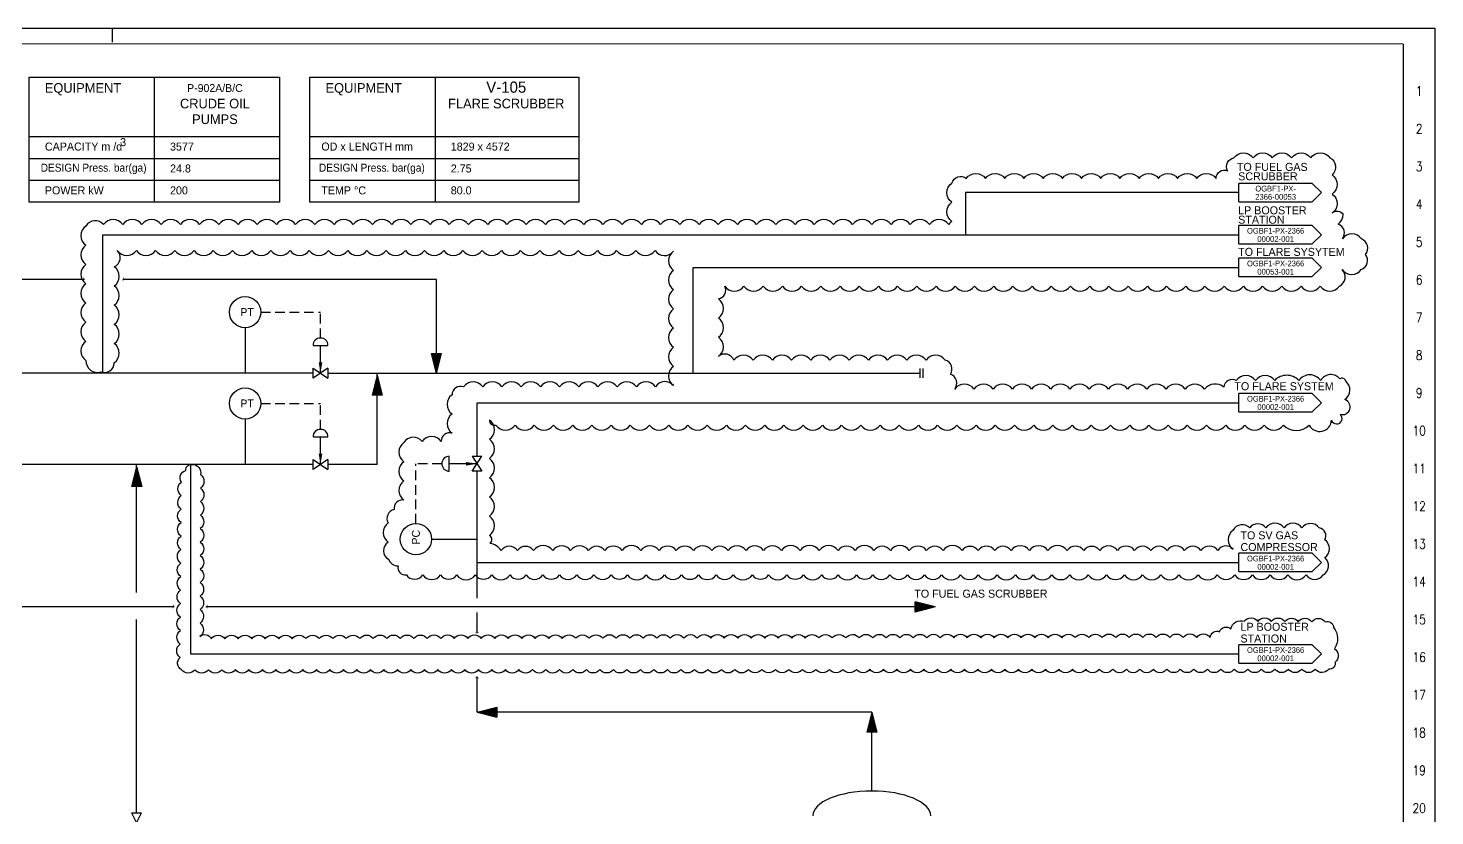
# Model space of a CAD drawing. Extents: x 2850 to 3666, y 110 to 684.
# Drawn here: x 3227 to 3666.4, y 437.7 to 683.7 of the extents above; entities that cross this region are included whole.
import ezdxf
from ezdxf.enums import TextEntityAlignment as Align

# ---------------------------------------------------------------- set-up
doc = ezdxf.new("R2010")
doc.units = 0
doc.header["$LTSCALE"] = 12
doc.header["$MEASUREMENT"] = 0
doc.linetypes.add('HIDDEN', pattern=[0.375, 0.25, -0.125])
for name, color, linetype in [('12', 32, 'Continuous'), ('3', 4, 'Continuous'), ('33', 33, 'Continuous'), ('5', 3, 'Continuous'), ('6', 6, 'Continuous'), ('GENERAL', 7, 'Continuous')]:
    doc.layers.add(name, color=color, linetype=linetype)
doc.styles.add('BALLTXT', font='ROMANS', dxfattribs={"width": 0.8})
doc.styles.add('RESFT', font='romans')
doc.styles.add('SBLD', font='swissb.ttf')
doc.styles.add('SOI', font='soi.shx')
doc.styles.add('Std', font='simplex.shx')

# ---------------------------------------------------------------- blocks, each defined once
blk = doc.blocks.new('EP_A1.FEED')
at = {"color": 4, "linetype": 'Continuous'}
for p, q in [((0, 573.67), (816.31, 573.67)), ((816.31, 573.67), (816.31, 0))]:
    blk.add_line(p, q, dxfattribs=at)
at = {"color": 4, "linetype": 'Continuous', "flags": 128}
blk.add_lwpolyline([(403.24, 569.25), (403.24, 573.67)], dxfattribs=at)
at = {"color": 4, "linetype": 'Continuous', "const_width": 0.393, "flags": 128}
for points in [[(9.82, 568.76), (806.48, 568.76)], [(806.48, 568.76), (806.48, 4.91)]]:
    blk.add_lwpolyline(points, dxfattribs=at)
at = {"color": 32, "style": 'RESFT', "width": 0.833333}
for s, height, p in [('1', 2.95, (811.39, 554.03)), ('2', 2.95, (811.39, 542.24)), ('3', 2.95, (811.39, 530.45)), ('4', 2.95, (811.39, 518.66)), ('5', 2.95, (811.39, 506.88)), ('6', 2.95, (811.39, 495.09)), ('7', 2.95, (811.39, 483.3)), ('8', 2.95, (811.39, 471.51)), ('9', 2.95, (811.39, 459.72)), ('10', 2.947, (811.39, 447.94)), ('11', 2.947, (811.39, 436.15)), ('12', 2.947, (811.39, 424.36)), ('13', 2.947, (811.39, 412.57)), ('14', 2.947, (811.39, 400.79)), ('15', 2.947, (811.39, 389)), ('16', 2.947, (811.39, 377.21)), ('17', 2.947, (811.39, 365.42)), ('18', 2.947, (811.39, 353.63)), ('19', 2.947, (811.39, 341.85)), ('20', 2.947, (811.39, 330.06))]:
    blk.add_text(s, height=height, dxfattribs=at).set_placement(p, align=Align.MIDDLE_CENTER)
at = {"color": 7, "linetype": 'Continuous', "style": 'Std'}
for tag, p, height in [('REFDWG1', (12.03, 48.38), 2.5), ('REFDWG2', (12.03, 41.5), 2.5), ('REVDESC7', (572.01, 44.05), 2.46), ('REVDESC6', (572.01, 39.4), 2.46), ('REFDWG3', (12.03, 34.63), 2.5), ('REVDESC5', (572.01, 34.76), 2.46), ('REVDESC4', (572.1, 30.12), 2.46), ('REFDWG4', (12.03, 27.75), 2.5), ('REVDESC3', (572.01, 25.47), 2.46), ('REFDWG5', (12.03, 20.87), 2.5), ('REVDESC2', (572.01, 20.83), 2.46), ('REVDESC1', (572.01, 16.18), 2.46), ('REFDWG6', (12.03, 14), 2.5), ('REFDWG7', (12.03, 7.12), 2.5)]:
    blk.add_attdef(tag, p, '', height=height, dxfattribs=at)
at = {"color": 7, "linetype": 'Continuous', "style": 'Std', "width": 0.9}
for tag, p in [('REFDWGNUM1', (99.94, 48.38)), ('REFDWGNUM2', (99.94, 41.5)), ('REFDWGNUM3', (99.94, 34.63)), ('REFDWGNUM4', (99.94, 27.75)), ('REFDWGNUM5', (99.94, 20.87)), ('REFDWGNUM6', (99.94, 14)), ('REFDWGNUM7', (99.94, 7.12))]:
    blk.add_attdef(tag, p, '', height=2.5, dxfattribs=at)
at = {"color": 7, "linetype": 'Continuous'}
for tag, height, style, p in [('PROJECT', 5, 'SBLD', (758.43, 44.63)), ('ENG.7', 2.46, 'Std', (687.51, 44.05)), ('ENG.6', 2.46, 'Std', (687.51, 39.4)), ('ENG.5', 2.46, 'Std', (687.51, 34.76)), ('ENG.4', 2.46, 'Std', (687.6, 30.12)), ('ENG.3', 2.46, 'Std', (687.51, 25.47)), ('ENG.2', 2.46, 'Std', (687.51, 20.83)), ('ENG.1', 2.46, 'Std', (687.51, 16.18))]:
    blk.add_attdef(tag, text='', height=height, dxfattribs=dict(at, style=style)).set_placement(p, align=Align.CENTER)
for tag, height, style, p in [('REVNUM7', 2.46, 'Std', (550.45, 45.28)), ('REVBY7', 2.46, 'Std', (655.5, 45.28)), ('REVCHK7', 2.46, 'Std', (666.8, 45.28)), ('REVAPP7', 2.46, 'Std', (677.06, 45.28)), ('REVNUM6', 2.46, 'Std', (550.45, 40.63)), ('REVBY6', 2.46, 'Std', (655.5, 40.63)), ('REVCHK6', 2.46, 'Std', (666.8, 40.63)), ('REVAPP6', 2.46, 'Std', (677.06, 40.63)), ('REVNUM5', 2.46, 'Std', (550.45, 35.99)), ('REVBY5', 2.46, 'Std', (655.5, 35.99)), ('REVCHK5', 2.46, 'Std', (666.8, 35.99)), ('REVAPP5', 2.46, 'Std', (677.06, 35.99)), ('TITLE1', 3, 'RESFT', (749.13, 37.43)), ('REVNUM4', 2.46, 'Std', (550.54, 31.34)), ('REVBY4', 2.46, 'Std', (655.59, 31.34)), ('REVCHK4', 2.46, 'Std', (666.88, 31.34)), ('REVAPP4', 2.46, 'Std', (677.15, 31.34)), ('TITLE2', 3, 'RESFT', (749.55, 32.28)), ('REVNUM3', 2.46, 'Std', (550.45, 26.7)), ('REVBY3', 2.46, 'Std', (655.5, 26.7)), ('REVCHK3', 2.46, 'Std', (666.8, 26.7)), ('REVAPP3', 2.46, 'Std', (677.06, 26.7)), ('TITLE3', 3, 'RESFT', (749.55, 27.08)), ('REVNUM2', 2.46, 'Std', (550.45, 22.05)), ('REVBY2', 2.46, 'Std', (655.5, 22.05)), ('REVCHK2', 2.46, 'Std', (666.8, 22.05)), ('REVAPP2', 2.46, 'Std', (677.06, 22.05)), ('TITLE4', 3, 'RESFT', (749.61, 21.85)), ('REVNUM1', 2.46, 'Std', (550.45, 17.41)), ('REVBY1', 2.46, 'Std', (655.5, 17.41)), ('REVCHK1', 2.46, 'Std', (666.8, 17.41)), ('REVAPP1', 2.46, 'Std', (677.06, 17.41)), ('TITLE5', 3, 'RESFT', (749.55, 16.69))]:
    blk.add_attdef(tag, text='', height=height, dxfattribs=dict(at, style=style)).set_placement(p, align=Align.MIDDLE)
at = {"color": 7, "linetype": 'Continuous', "style": 'Std'}
for tag, width, p, p2 in [('REVDATE7', 0.729628, (556.59, 44.05), (569.73, 44.05)), ('REVDATE6', 0.734397, (556.59, 39.4), (569.73, 39.4)), ('REVDATE5', 0.729628, (556.59, 34.76), (569.73, 34.76)), ('REVDATE4', 0.72492, (556.68, 30.12), (569.82, 30.12)), ('REVDATE3', 0.729628, (556.59, 25.47), (569.73, 25.47)), ('REVDATE2', 0.729628, (556.59, 20.83), (569.73, 20.83)), ('REVDATE1', 0.774915, (556.59, 16.18), (569.73, 16.18))]:
    blk.add_attdef(tag, text='', height=2.46, dxfattribs=dict(at, width=width)).set_placement(p, p2, align=Align.FIT)
at = {"color": 7, "linetype": 'Continuous', "style": 'BALLTXT', "width": 0.9}
blk.add_attdef('EPDWGNO', text='', height=3.5, dxfattribs=at).set_placement((741.82, 6.43), align=Align.CENTER)
at = {"color": 7, "linetype": 'Continuous', "style": 'SOI'}
blk.add_attdef('REV', text='', height=3.5, dxfattribs=at).set_placement((800.25, 7.53), align=Align.MIDDLE_CENTER)
blk = doc.blocks.new('MAJARROW')
at = {"layer": '3'}
for p, q in [((0, 0), (0.25, 0.064)), ((0, 0), (0.25, -0.064)), ((0.041, 0), (0.24, 0.051)), ((0.041, 0), (0.24, -0.051)), ((0.082, 0), (0.23, 0.038)), ((0.082, 0), (0.23, -0.038)), ((0.123, 0), (0.22, 0.025)), ((0.123, 0), (0.22, -0.025)), ((0.164, 0), (0.21, 0.012)), ((0.21, 0.012), (0.21, -0.012)), ((0.22, 0.025), (0.22, -0.025)), ((0.23, 0.038), (0.23, -0.038)), ((0.24, 0.051), (0.24, -0.051)), ((0.25, 0.064), (0.25, -0.064)), ((0.164, 0), (0.21, -0.012))]:
    blk.add_line(p, q, dxfattribs=at)
blk = doc.blocks.new('MF081')
at = {"layer": '3'}
for p, q in [((0, 0.0625), (0, -0.0625)), ((0, 0.0625), (0.25, -0.0625)), ((0.25, 0.0625), (0, -0.0625)), ((0.25, 0.0625), (0.25, -0.0625))]:
    blk.add_line(p, q, dxfattribs=at)
blk = doc.blocks.new('FLOW_SHT_CONT2')
at = {"layer": '3'}
for p, q in [((0, 4), (-4, 0)), ((-4, 0), (0, -4)), ((32, 4), (0, 4)), ((32, 4), (32, -4)), ((0, -4), (32, -4))]:
    blk.add_line(p, q, dxfattribs=at)
at = {"layer": 'GENERAL', "color": 32, "style": 'SOI'}
for tag, p in [('DRAWINGNO', (16, 2)), ('DRAWINGNO2', (16, -2))]:
    blk.add_attdef(tag, text='', height=2.5, dxfattribs=at).set_placement(p, align=Align.MIDDLE_CENTER)

msp = doc.modelspace()

# ---------------------------------------------------------------- linework, layer by layer
at = {"color": 1, "linetype": 'Continuous'}
for p, q in [((3266.36, 668.42), (3266.36, 629.33)), ((3266.36, 668.42), (3266.36, 629.33)), ((3354.05, 668.42), (3354.05, 629.33)), ((3354.05, 668.42), (3354.05, 629.33)), ((3227.27, 649.85), (3305.45, 649.85)), ((3314.96, 649.85), (3398.93, 649.85)), ((3227.27, 643.01), (3305.45, 643.01)), ((3314.96, 643.01), (3398.93, 643.01)), ((3227.27, 636.17), (3305.45, 636.17)), ((3314.96, 636.17), (3398.93, 636.17))]:
    msp.add_line(p, q, dxfattribs=at)
at = {"color": 2, "linetype": 'HIDDEN'}
for p, q in [((3299.63, 595), (3318.28, 595)), ((3318.28, 586.92), (3318.28, 595)), ((3299.63, 566.47), (3318.28, 566.47)), ((3318.28, 558.38), (3318.28, 566.47)), ((3348.08, 528.99), (3348.08, 547.65)), ((3356.17, 547.65), (3348.08, 547.65))]:
    msp.add_line(p, q, dxfattribs=at)
at = {"layer": '3'}
for p, q in [((3434.71, 575.91), (3434.71, 608.97)), ((3434.71, 608.97), (3605.19, 608.97)), ((3244.58, 605.24), (2976.47, 605.24)), ((3354.5, 605.24), (3256.56, 605.24)), ((3354.5, 575.91), (3354.5, 605.24)), ((3294.73, 590.11), (3294.73, 575.91)), ((3315.95, 584.59), (3320.61, 584.59)), ((3318.28, 575.91), (3318.28, 584.59)), ((3315.95, 575.91), (3002.11, 575.91)), ((3315.95, 574.36), (3315.95, 577.46)), ((3315.95, 577.46), (3320.61, 574.36)), ((3320.61, 577.46), (3315.95, 574.36)), ((3320.61, 577.46), (3320.61, 574.36)), ((3320.61, 575.91), (3505.49, 575.91)), ((3336, 547.38), (3336, 575.91)), ((3505.49, 577.38), (3505.49, 574.45)), ((3506.47, 577.38), (3506.47, 574.45)), ((3367.17, 549.98), (3367.17, 566.72)), ((3294.73, 561.58), (3294.73, 547.38)), ((3315.95, 556.05), (3320.61, 556.05)), ((3318.28, 547.38), (3318.28, 556.05)), ((3358.5, 545.32), (3358.5, 549.98)), ((3365.62, 549.98), (3368.72, 549.98)), ((3365.62, 545.32), (3368.72, 549.98)), ((3365.62, 549.98), (3368.72, 545.32)), ((3315.95, 547.38), (3027.85, 547.38)), ((3260.84, 507.41), (3260.84, 547.38)), ((3315.95, 545.83), (3315.95, 548.93)), ((3315.95, 548.93), (3320.61, 545.83)), ((3320.61, 548.93), (3315.95, 545.83)), ((3320.61, 548.93), (3320.61, 545.83)), ((3336, 547.38), (3320.61, 547.38)), ((3367.17, 547.65), (3358.5, 547.65)), ((3368.72, 545.32), (3365.62, 545.32)), ((3367.17, 505.65), (3367.17, 545.32)), ((3352.97, 524.09), (3367.17, 524.09)), ((3272.54, 502.93), (3101.22, 502.93)), ((3510.27, 502.93), (3282.44, 502.93)), ((3367.17, 494.72), (3367.17, 501.21)), ((3260.84, 438.6), (3260.84, 499.05)), ((3367.17, 470.06), (3367.17, 481.24)), ((3490.48, 470.06), (3367.17, 470.06)), ((3490.48, 445.43), (3490.48, 470.06))]:
    msp.add_line(p, q, dxfattribs=at)
for points in [[(3515.48, 623.31, -0.520567), (3515.48, 629.31, -0.520567), (3515.48, 635.31, -0.520567), (3520.01, 636.78, -0.520567), (3526.01, 636.78, -0.520567), (3532.01, 636.78, -0.520567), (3538.01, 636.78, -0.520567), (3544.01, 636.78, -0.520567), (3550.01, 636.78, -0.520567), (3556.01, 636.78, -0.520567), (3562.01, 636.78, -0.520567), (3568.01, 636.78, -0.520567), (3574.01, 636.78, -0.520567), (3580.01, 636.78, -0.520567), (3586.01, 636.78, -0.520567), (3592.01, 636.78, -0.520567), (3598.01, 636.78, -0.520567), (3601.62, 639.17, -0.520567), (3603.6, 643.19, -0.520567), (3609.6, 643.19, -0.520567), (3615.6, 643.19, -0.520567), (3621.6, 643.19, -0.520567), (3627.6, 643.19, -0.520567), (3633.6, 643.19, -0.520567), (3634.28, 637.87, -0.520567), (3634.28, 631.87, -0.520567), (3634.28, 625.87, -0.520567), (3637.69, 625.51, -0.520567)], [(3371.23, 522.74, 0.520567), (3371.08, 525.29, 0.520567), (3371.08, 531.29, 0.520567), (3371.08, 537.29, 0.520567), (3371.08, 543.29, 0.520567), (3371.08, 549.29, 0.520567), (3371.08, 555.29, 0.520567), (3371.08, 561.29, 0.520567), (3373.05, 559.73, 0.520567), (3379.05, 559.73, 0.520567), (3385.05, 559.73, 0.520567), (3391.05, 559.73, 0.520567), (3397.05, 559.73, 0.520567), (3403.05, 559.73, 0.520567), (3409.05, 559.73, 0.520567), (3415.05, 559.73, 0.520567), (3421.05, 559.73, 0.520567), (3427.05, 559.73, 0.520567), (3433.05, 559.73, 0.520567), (3439.05, 559.73, 0.520567), (3445.05, 559.73, 0.520567), (3451.05, 559.73, 0.520567), (3457.05, 559.73, 0.520567), (3463.05, 559.73, 0.520567), (3469.05, 559.73, 0.520567), (3475.05, 559.73, 0.520567), (3481.05, 559.73, 0.520567), (3487.05, 559.73, 0.520567), (3493.05, 559.73, 0.520567), (3499.05, 559.73, 0.520567), (3505.05, 559.73, 0.520567), (3511.05, 559.73, 0.520567), (3517.05, 559.73, 0.520567), (3523.05, 559.73, 0.520567), (3529.05, 559.73, 0.520567), (3535.05, 559.73, 0.520567), (3541.05, 559.73, 0.520567), (3547.05, 559.73, 0.520567), (3553.05, 559.73, 0.520567), (3559.05, 559.73, 0.520567), (3565.05, 559.73, 0.520567), (3571.05, 559.73, 0.520567), (3577.05, 559.73, 0.520567), (3583.05, 559.73, 0.520567), (3589.05, 559.73, 0.520567), (3595.05, 559.73, 0.520567), (3601.05, 559.73, 0.520567), (3607.05, 559.73, 0.520567), (3613.05, 559.73, 0.520567), (3619.05, 559.73, 0.410824), (3627.1, 559.73, 0.760158), (3634.1, 561.26, 1.338684), (3636.79, 563.07, 0.979708), (3638.26, 567.72, 0.487548), (3638.56, 573.48, 0.466717), (3636.72, 574.21, 0.514242), (3630.7, 573.66, 0.511382), (3623.87, 573.66, 0.430263), (3616.35, 573.66, 0.520567), (3610.35, 573.66, 0.520567), (3604.35, 573.66, 0.520567), (3600.43, 571.57), (3600.43, 571.57, 0.41424), (3594.39, 570.97, 0.520567), (3588.39, 570.97, 0.520567), (3582.39, 570.97, 0.520567), (3576.39, 570.97, 0.520567), (3570.39, 570.97, 0.520567), (3564.39, 570.97, 0.520567), (3558.39, 570.97, 0.520567), (3552.39, 570.97, 0.520567), (3546.39, 570.97, 0.520567), (3540.39, 570.97, 0.520567), (3534.39, 570.97, 0.520567), (3528.39, 570.97, 0.520567), (3522.39, 570.97, 0.520567), (3516.39, 570.97, 0.520567), (3515.02, 575.6, 0.520567), (3513.42, 580, 0.520567), (3507.42, 580, 0.520567), (3501.42, 580, 0.520567), (3495.42, 580, 0.520567), (3489.42, 580, 0.520567), (3483.42, 580, 0.520567), (3477.42, 580, 0.520567), (3471.42, 580, 0.520567), (3465.42, 580, 0.520567), (3459.42, 580, 0.520567), (3453.42, 580, 0.520567), (3447.42, 580, 0.520567), (3442.57, 581.15, 0.520567), (3442.57, 587.15, 0.520567), (3442.57, 593.15, 0.520567), (3442.57, 599.15, 0.520567), (3444.56, 603.15, 0.520567), (3450.56, 603.15, 0.520567), (3456.56, 603.15, 0.520567), (3462.56, 603.15, 0.520567), (3468.56, 603.15, 0.520567), (3474.56, 603.15, 0.520567), (3480.56, 603.15, 0.520567), (3486.56, 603.15, 0.520567), (3492.56, 603.15, 0.520567), (3498.56, 603.15, 0.520567), (3504.56, 603.15, 0.520567), (3510.56, 603.15, 0.520567), (3516.56, 603.15, 0.520567), (3522.56, 603.15, 0.520567), (3528.56, 603.15, 0.520567), (3534.56, 603.15, 0.520567), (3540.56, 603.15, 0.520567), (3546.56, 603.15, 0.520567), (3552.56, 603.15, 0.520567), (3558.56, 603.15, 0.520567), (3564.56, 603.15, 0.520567), (3570.56, 603.15, 0.520567), (3576.56, 603.15, 0.520567), (3582.56, 603.15, 0.520567), (3588.56, 603.15, 0.520567), (3594.56, 603.15, 0.520567), (3600.56, 603.15, 0.520567), (3606.56, 603.15, 0.520567), (3612.56, 603.15, 0.520567), (3618.56, 603.15, 0.520567), (3624.56, 603.15, 0.520567), (3630.56, 603.15, 0.520567), (3636.56, 603.15, 0.520567), (3637.38, 608.34, 0.520567), (3643.38, 608.34, 0.520567), (3644.67, 613.05, 0.520567), (3643.47, 617.85, 0.520567), (3637.47, 617.85, 0.520567), (3636.13, 622.51, 0.244698), (3637.69, 625.51, 0.244698)], [(3515.48, 623.31, 0.092647), (3514.51, 622.37, 0.520567), (3508.51, 622.37, 0.520567), (3502.51, 622.37, 0.520567), (3496.51, 622.37, 0.520567), (3490.51, 622.37, 0.520567), (3484.51, 622.37, 0.520567), (3478.51, 622.37, 0.520567), (3472.51, 622.37, 0.520567), (3466.51, 622.37, 0.520567), (3460.51, 622.37, 0.520567), (3454.51, 622.37, 0.520567), (3448.51, 622.37, 0.520567), (3442.51, 622.37, 0.520567), (3436.51, 622.37, 0.520567), (3430.51, 622.37, 0.520567), (3424.51, 622.37, 0.520567), (3418.51, 622.37, 0.520567), (3412.51, 622.37, 0.520567), (3406.51, 622.37, 0.520567), (3400.51, 622.37, 0.520567), (3394.51, 622.37, 0.520567), (3388.51, 622.37, 0.520567), (3382.51, 622.37, 0.520567), (3376.51, 622.37, 0.520567), (3370.51, 622.37, 0.520567), (3364.51, 622.37, 0.520567), (3358.51, 622.37, 0.520567), (3352.51, 622.37, 0.520567), (3346.51, 622.37, 0.520567), (3340.51, 622.37, 0.520567), (3334.51, 622.37, 0.520567), (3328.51, 622.37, 0.520567), (3322.51, 622.37, 0.520567), (3316.51, 622.37, 0.520567), (3310.51, 622.37, 0.520567), (3304.51, 622.37, 0.520567), (3298.51, 622.37, 0.520567), (3292.51, 622.37, 0.520567), (3286.51, 622.37, 0.520567), (3280.51, 622.37, 0.520567), (3274.51, 622.37, 0.520567), (3268.51, 622.37, 0.520567), (3262.51, 622.37, 0.520567), (3256.51, 622.37, 0.520567), (3250.51, 622.37, 0.520567), (3245.01, 621.88, 0.520567), (3245.01, 615.88, 0.520567), (3245.01, 609.88, 0.520567), (3245.01, 603.88, 0.520567), (3245.01, 597.88, 0.520567), (3245.01, 591.88, 0.520567), (3245.01, 585.88, 0.520567), (3245.01, 579.88, 0.520567), (3249.67, 576.35, 0.520567), (3253.87, 579.18, 0.520567), (3253.87, 585.18, 0.520567), (3253.87, 591.18, 0.520567), (3253.87, 597.18, 0.520567), (3253.87, 603.18, 0.520567), (3253.87, 609.18, 0.520567), (3254.78, 614.27, 0.520567), (3260.78, 614.27, 0.520567), (3266.78, 614.27, 0.520567), (3272.78, 614.27, 0.520567), (3278.78, 614.27, 0.520567), (3284.78, 614.27, 0.520567), (3290.78, 614.27, 0.520567), (3296.78, 614.27, 0.520567), (3302.78, 614.27, 0.520567), (3308.78, 614.27, 0.520567), (3314.78, 614.27, 0.520567), (3320.78, 614.27, 0.520567), (3326.78, 614.27, 0.520567), (3332.78, 614.27, 0.520567), (3338.78, 614.27, 0.520567), (3344.78, 614.27, 0.520567), (3350.78, 614.27, 0.520567), (3356.78, 614.27, 0.520567), (3362.78, 614.27, 0.520567), (3368.78, 614.27, 0.520567), (3374.78, 614.27, 0.520567), (3380.78, 614.27, 0.520567), (3386.78, 614.27, 0.520567), (3392.78, 614.27, 0.520567), (3398.78, 614.27, 0.520567), (3404.78, 614.27, 0.520567), (3410.78, 614.27, 0.520567), (3416.78, 614.27, 0.520567), (3422.78, 614.27, 0.520567), (3428.54, 614.04, 0.520567), (3428.54, 608.04, 0.520567), (3428.54, 602.04, 0.520567), (3428.54, 596.04, 0.520567), (3428.54, 590.04, 0.520567), (3428.54, 584.04, 0.520567), (3428.54, 578.04, 0.520567), (3428.54, 572.04, 0.520567), (3422.95, 571.63, 0.520567), (3416.95, 571.63, 0.520567), (3410.95, 571.63, 0.520567), (3404.95, 571.63, 0.520567), (3398.95, 571.63, 0.520567), (3392.95, 571.63, 0.520567), (3386.95, 571.63, 0.520567), (3380.95, 571.63, 0.520567), (3374.95, 571.63, 0.520567), (3368.95, 571.63, 0.520567), (3362.95, 571.63, 0.520567), (3359.37, 569.21, 0.520567), (3359.37, 563.21, 0.520567), (3359.37, 557.21, 0.520567), (3355.99, 554.59, 0.520567), (3349.99, 554.59, 0.520567), (3344.3, 554.29, 0.520567), (3344.3, 548.29, 0.520567), (3344.3, 542.29, 0.520567), (3344.3, 536.29, 0.520567), (3341.27, 533.31, 0.520567), (3339.42, 529.16, 0.520567), (3339.42, 523.16, 0.57361), (3339.58, 517.79, 0.336212), (3342.52, 515.75)]]:
    msp.add_lwpolyline(points, format="xyb", dxfattribs=at)
for centre in [(3294.73, 595), (3294.73, 566.47), (3348.08, 524.09)]:
    msp.add_circle(centre, 4.9, dxfattribs=at)
for centre, start, end in [((3318.28, 584.59), 0, 180), ((3318.28, 556.05), 0, 180), ((3358.5, 547.65), 90, 270)]:
    msp.add_arc(centre, 2.33, start, end, dxfattribs=at)
for points in [[(3318.85, 579.35), (3317.71, 579.35), (3318.28, 575.91)], [(3318.85, 550.81), (3317.71, 550.81), (3318.28, 547.38)], [(3363.73, 548.22), (3363.73, 547.07), (3367.17, 547.65)]]:
    msp.add_solid(points, dxfattribs=at)
at = {"layer": '33', "color": 4}
for p, q in [((3605.19, 632.35), (3519.76, 632.35)), ((3519.76, 632.35), (3519.76, 619.18)), ((3250.32, 575.91), (3250.32, 619.18)), ((3250.32, 619.18), (3605.19, 619.18)), ((3367.17, 566.72), (3605.21, 566.72)), ((3277.72, 547.38), (3277.72, 488.24)), ((3367.17, 516.81), (3605.21, 516.81)), ((3277.72, 488.24), (3605.21, 488.24))]:
    msp.add_line(p, q, dxfattribs=at)
for points in [[(3278.16, 547.43, -0.520567), (3280.78, 544.25, -0.520567), (3280.77, 540.03, -0.520567), (3280.76, 535.82, -0.520567), (3280.75, 531.6, -0.520567), (3280.73, 527.39, -0.520567), (3280.72, 523.17, -0.520567), (3280.71, 518.95, -0.520567), (3280.7, 514.74, -0.520567), (3280.68, 510.52, -0.520567), (3280.67, 506.3, -0.520567), (3280.66, 502.09, -0.520567), (3280.65, 497.87, -0.520567), (3280.63, 493.65, -0.520567), (3284.17, 492.98, -0.520567), (3288.39, 492.98, -0.520567), (3292.6, 492.99, -0.520567), (3296.82, 492.99, -0.520567), (3301.04, 493, -0.520567), (3305.25, 493.01, -0.520567), (3309.47, 493.01, -0.520567), (3313.69, 493.02, -0.520567), (3317.9, 493.02, -0.520567), (3322.12, 493.03, -0.520567), (3326.34, 493.03, -0.520567), (3330.55, 493.04, -0.520567), (3334.77, 493.04, -0.520567), (3338.98, 493.05, -0.520567), (3343.2, 493.06, -0.520567), (3347.42, 493.06, -0.520567), (3351.63, 493.07, -0.520567), (3355.85, 493.07, -0.520567), (3360.07, 493.08, -0.520567), (3364.28, 493.08, -0.520567), (3368.5, 493.09, -0.520567), (3372.72, 493.1, -0.520567), (3376.93, 493.1, -0.520567), (3381.15, 493.11, -0.520567), (3385.37, 493.11, -0.520567), (3389.58, 493.12, -0.520567), (3393.8, 493.12, -0.520567), (3398.02, 493.13, -0.520567), (3402.23, 493.13, -0.520567), (3406.45, 493.14, -0.520567), (3410.67, 493.15, -0.520567), (3414.88, 493.15, -0.520567), (3419.1, 493.16, -0.520567), (3423.32, 493.16, -0.520567), (3427.53, 493.17, -0.520567), (3431.75, 493.17, -0.520567), (3435.97, 493.18, -0.520567), (3440.18, 493.19, -0.520567), (3444.4, 493.19, -0.520567), (3448.62, 493.2, -0.520567), (3452.83, 493.2, -0.520567), (3457.05, 493.21, -0.520567), (3461.27, 493.21, -0.520567), (3465.48, 493.22, -0.520567), (3469.7, 493.22, -0.520567), (3473.92, 493.23, -0.520567), (3478.13, 493.24, -0.520567), (3482.35, 493.24, -0.520567), (3486.57, 493.25, -0.520567), (3490.78, 493.25, -0.520567), (3495, 493.26, -0.520567), (3499.22, 493.26, -0.520567), (3503.43, 493.27, -0.520567), (3507.65, 493.27, -0.520567), (3511.87, 493.28, -0.520567), (3516.08, 493.29, -0.520567), (3520.3, 493.29, -0.520567), (3524.52, 493.3, -0.520567), (3528.73, 493.3, -0.520567), (3532.95, 493.31, -0.520567), (3537.17, 493.31, -0.520567), (3541.38, 493.32, -0.520567), (3545.6, 493.33, -0.520567), (3549.82, 493.33, -0.520567), (3554.03, 493.34, -0.520567), (3558.25, 493.34, -0.520567), (3562.46, 493.35, -0.520567), (3566.68, 493.35, -0.520567), (3570.9, 493.36, -0.520567), (3575.11, 493.36, -0.520567), (3579.33, 493.37, -0.520567), (3583.55, 493.38, -0.520567), (3587.76, 493.38, -0.520567), (3591.98, 493.39, -0.520567), (3596.2, 493.39, -0.520567), (3599.1, 495.19, -0.520567), (3602.63, 496.09, -0.453608), (3606.85, 498.46, -0.520567), (3611.07, 498.42, -0.520567), (3615.28, 498.39, -0.520567), (3619.5, 498.35, -0.520567), (3623.71, 498.31, -0.520567), (3627.93, 498.27, -0.520567), (3632.15, 498.23, -0.520567), (3634.74, 496.49, -0.331245), (3634.97, 489.87, -0.520567), (3635.21, 485.66, -0.520567), (3633.24, 483.53, -0.520567), (3629.03, 483.52, -0.520567), (3624.81, 483.52, -0.520567), (3620.6, 483.52, -0.520567), (3616.38, 483.52, -0.520567), (3612.16, 483.51, -0.520567), (3607.95, 483.51, -0.520567), (3603.73, 483.51, -0.520567), (3599.51, 483.51, -0.520567), (3595.3, 483.5, -0.520567), (3591.08, 483.5, -0.520567), (3586.86, 483.5, -0.520567), (3582.65, 483.5, -0.520567), (3578.43, 483.49, -0.520567), (3574.21, 483.49, -0.520567), (3570, 483.49, -0.520567), (3565.78, 483.49, -0.520567), (3561.56, 483.49, -0.520567), (3557.35, 483.48, -0.520567), (3553.13, 483.48, -0.520567), (3548.91, 483.48, -0.520567), (3544.7, 483.48, -0.520567), (3540.48, 483.47, -0.520567), (3536.26, 483.47, -0.520567), (3532.05, 483.47, -0.520567), (3527.83, 483.47, -0.520567), (3523.61, 483.46, -0.520567), (3519.4, 483.46, -0.520567), (3515.18, 483.46, -0.520567), (3510.96, 483.46, -0.520567), (3506.75, 483.46, -0.520567), (3502.53, 483.45, -0.520567), (3498.31, 483.45, -0.520567), (3494.1, 483.45, -0.520567), (3489.88, 483.45, -0.520567), (3485.66, 483.44, -0.520567), (3481.45, 483.44, -0.520567), (3477.23, 483.44, -0.520567), (3473.01, 483.44, -0.520567), (3468.8, 483.43, -0.520567), (3464.58, 483.43, -0.520567), (3460.36, 483.43, -0.520567), (3456.15, 483.43, -0.520567), (3451.93, 483.42, -0.520567), (3447.71, 483.42, -0.520567), (3443.5, 483.42, -0.520567), (3439.28, 483.42, -0.520567), (3435.06, 483.42, -0.520567), (3430.85, 483.41, -0.520567), (3426.63, 483.41, -0.520567), (3422.41, 483.41, -0.520567), (3418.2, 483.41, -0.520567), (3413.98, 483.4, -0.520567), (3409.76, 483.4, -0.520567), (3405.55, 483.4, -0.520567), (3401.33, 483.4, -0.520567), (3397.12, 483.39, -0.520567), (3392.9, 483.39, -0.520567), (3388.68, 483.39, -0.520567), (3384.47, 483.39, -0.520567), (3380.25, 483.38, -0.520567), (3376.03, 483.38, -0.520567), (3371.82, 483.38, -0.520567), (3367.6, 483.38, -0.520567), (3363.38, 483.38, -0.520567), (3359.17, 483.37, -0.520567), (3354.95, 483.37, -0.520567), (3350.73, 483.37, -0.520567), (3346.52, 483.37, -0.520567), (3342.3, 483.36, -0.520567), (3338.08, 483.36, -0.520567), (3333.87, 483.36, -0.520567), (3329.65, 483.36, -0.520567), (3325.43, 483.35, -0.520567), (3321.22, 483.35, -0.520567), (3317, 483.35, -0.520567), (3312.78, 483.35, -0.520567), (3308.57, 483.35, -0.520567), (3304.35, 483.34, -0.520567), (3300.13, 483.34, -0.520567), (3295.92, 483.34, -0.520567), (3291.7, 483.34, -0.520567), (3287.48, 483.33, -0.520567), (3283.27, 483.33, -0.520567), (3279.05, 483.33, -0.520567), (3274.83, 483.33, -0.520567), (3274.44, 487.12, -0.520567), (3274.47, 491.34, -0.520567), (3274.5, 495.56, -0.520567), (3274.53, 499.77, -0.520567), (3274.56, 503.99, -0.520567), (3274.59, 508.21, -0.520567), (3274.62, 512.42, -0.520567), (3274.65, 516.64, -0.520567), (3274.68, 520.85, -0.520567), (3274.71, 525.07, -0.520567), (3274.74, 529.29, -0.520567), (3274.77, 533.5, -0.520567), (3274.8, 537.72, -0.520567), (3274.83, 541.94, -0.520567), (3276.2, 545.57, -0.520567), (3278.16, 547.43, -0.520567)], [(3342.52, 515.75, 0.520567), (3345.1, 512.91, 0.520567), (3350.25, 512.91, 0.520567), (3355.79, 512.91, 0.520567), (3360.83, 512.91, 0.520567), (3366.65, 512.91, 0.520567), (3371.75, 512.91, 0.520567), (3377.48, 512.91, 0.520567), (3382.49, 512.91, 0.520567), (3387.74, 512.91, 0.520567), (3392.9, 512.91, 0.520567), (3398.33, 512.91, 0.520567), (3403.71, 512.91, 0.520567), (3409.08, 512.91, 0.520567), (3414.14, 512.91, 0.520567), (3420.01, 512.91, 0.520567), (3425.73, 512.91, 0.520567), (3431.09, 512.91, 0.520567), (3436.31, 512.91, 0.520567), (3441.9, 512.91, 0.520567), (3447.23, 512.91, 0.520567), (3453.18, 512.91, 0.520567), (3458.25, 512.91, 0.520567), (3463.98, 512.91, 0.520567), (3469.13, 512.91, 0.520567), (3474.83, 512.91, 0.520567), (3479.95, 512.91, 0.520567), (3485.74, 512.91, 0.520567), (3490.84, 512.91, 0.520567), (3496.16, 512.91, 0.520567), (3501.61, 512.91, 0.520567), (3506.97, 512.91, 0.520567), (3512.28, 512.91, 0.520567), (3518.24, 512.91, 0.520567), (3523.75, 512.91, 0.520567), (3529.64, 512.91, 0.520567), (3535.36, 512.91, 0.520567), (3540.91, 512.91, 0.520567), (3546.7, 512.91, 0.520567), (3552.31, 512.91, 0.520567), (3558.12, 512.91, 0.520567), (3563.82, 512.91, 0.520567), (3569.4, 512.91, 0.520567), (3575.07, 512.91, 0.520567), (3580.79, 512.91, 0.520567), (3586.44, 512.91, 0.520567), (3592.42, 512.91, 0.520567), (3598.41, 512.91, 0.520567), (3603.87, 512.91, 0.520567), (3609.38, 512.91, 0.520567), (3614.93, 512.91, 0.520567), (3620.47, 512.91, 0.520567), (3626.13, 512.91, 0.520567), (3631.46, 512.91, 0.520567), (3632, 518.32, 0.520567), (3632, 523.9, 0.520567), (3630.24, 527.6, 0.520567), (3624.86, 527.6, 0.520567), (3619.27, 527.6, 0.520567), (3613.58, 527.6, 0.520567), (3608.53, 527.6, 0.520567), (3603.32, 526.89, 0.520567), (3603.32, 520.95, 0.520567), (3598.62, 520.56, 0.520567), (3593.31, 520.56, 0.520567), (3588.19, 520.55, 0.520567), (3582.74, 520.55, 0.520567), (3577.66, 520.55, 0.520567), (3572.51, 520.55, 0.520567), (3567.21, 520.55, 0.520567), (3561.7, 520.55, 0.520567), (3556.69, 520.55, 0.520567), (3551.49, 520.55, 0.520567), (3545.5, 520.55, 0.520567), (3539.73, 520.55, 0.520567), (3533.99, 520.55, 0.520567), (3528.9, 520.55, 0.520567), (3523.7, 520.55, 0.520567), (3518.69, 520.55, 0.520567), (3512.75, 520.55, 0.520567), (3507.57, 520.55, 0.520567), (3502.21, 520.55, 0.520567), (3496.3, 520.55, 0.520567), (3491.17, 520.55, 0.520567), (3485.24, 520.55, 0.520567), (3479.95, 520.55, 0.520567), (3474.07, 520.55, 0.520567), (3468.07, 520.55, 0.520567), (3462.23, 520.55, 0.520567), (3456.66, 520.55, 0.520567), (3451.21, 520.54, 0.520567), (3445.58, 520.54, 0.520567), (3440.49, 520.54, 0.520567), (3434.76, 520.54, 0.520567), (3429.41, 520.54, 0.520567), (3424.03, 520.54, 0.520567), (3418.33, 520.54, 0.520567), (3412.47, 520.54, 0.520567), (3407.07, 520.54, 0.520567), (3401.98, 520.54, 0.520567), (3396.41, 520.54, 0.520567), (3390.8, 520.54, 0.520567), (3384.82, 520.54, 0.520567), (3379.79, 520.54, 0.520567), (3374.68, 520.54, 0.223698), (3371.23, 522.74, 0.520567)]]:
    msp.add_lwpolyline(points, format="xyb", dxfattribs=at)
at = {"layer": '5', "color": 3}
for p, q in [((3305.45, 668.42), (3305.45, 629.33)), ((3398.93, 668.42), (3398.93, 629.33))]:
    msp.add_line(p, q, dxfattribs=at)
for points in [[(3305.45, 629.33), (3227.27, 629.33), (3227.27, 668.42), (3305.45, 668.42)], [(3398.93, 629.33), (3314.96, 629.33), (3314.96, 668.42), (3398.93, 668.42)]]:
    msp.add_lwpolyline(points, dxfattribs=at)
msp.add_ellipse((3490.48, 437.68), major_axis=(-18.4, 0), ratio=0.421624, start_param=3.141593, end_param=6.283185, dxfattribs=at)

# ---------------------------------------------------------------- block references
at = {"layer": '6', "color": 4}
msp.add_blockref('EP_A1.FEED', (2850.07, 110.03), dxfattribs=at)
at = {"layer": '6'}
ref = msp.add_blockref('FLOW_SHT_CONT2', (3628.08, 632.35), dxfattribs=dict(at, xscale=0.7154175690038755, yscale=0.7154175690041029, zscale=0.7154175690045708, rotation=180))
ref.add_attrib('DRAWINGNO', '2366-00053', dxfattribs={"layer": 'GENERAL', "color": 32, "height": 1.789, "style": 'SOI'}).set_placement((3616.63, 631), align=Align.MIDDLE_CENTER)
ref.add_attrib('DRAWINGNO2', 'OGBF1-PX-', dxfattribs={"layer": 'GENERAL', "color": 32, "height": 1.789, "style": 'SOI', "width": 0.95}).set_placement((3616.63, 633.58), align=Align.MIDDLE_CENTER)
ref = msp.add_blockref('FLOW_SHT_CONT2', (3628.08, 619.18), dxfattribs=dict(at, xscale=0.7154175690038755, yscale=0.7154175690041029, zscale=0.7154175690045708, rotation=180))
ref.add_attrib('DRAWINGNO', '00002-001', dxfattribs={"layer": 'GENERAL', "color": 32, "height": 1.789, "style": 'SOI'}).set_placement((3616.63, 617.83), align=Align.MIDDLE_CENTER)
ref.add_attrib('DRAWINGNO2', 'OGBF1-PX-2366', dxfattribs={"layer": 'GENERAL', "color": 32, "height": 1.7885, "style": 'SOI', "width": 0.95}).set_placement((3616.63, 620.41), align=Align.MIDDLE_CENTER)
ref = msp.add_blockref('FLOW_SHT_CONT2', (3628.08, 608.97), dxfattribs=dict(at, xscale=0.7154175690038755, yscale=0.7154175690041029, zscale=0.7154175690045708, rotation=180))
ref.add_attrib('DRAWINGNO', '00053-001', dxfattribs={"layer": 'GENERAL', "color": 32, "height": 1.789, "style": 'SOI'}).set_placement((3616.63, 607.62), align=Align.MIDDLE_CENTER)
ref.add_attrib('DRAWINGNO2', 'OGBF1-PX-2366', dxfattribs={"layer": 'GENERAL', "color": 32, "height": 1.7885, "style": 'SOI', "width": 0.95}).set_placement((3616.63, 610.2), align=Align.MIDDLE_CENTER)
at = {"layer": '6', "color": 1, "yscale": 24.85106382978725, "zscale": 24.85106382978724}
for name, p, xscale, rotation in [('MAJARROW', (3354.5, 575.91), 24.85106382978725, 90), ('MAJARROW', (3336, 575.29), 24.85106382978725, 270), ('MAJARROW', (3260.84, 546.75), 24.85106382978725, 270), ('MAJARROW', (3510.27, 502.93), 24.85106382978654, 180), ('MAJARROW', (3490.48, 470.06), 24.85106382978725, 270), ('MF081', (3260.84, 432.39), 24.85106382978725, 90)]:
    msp.add_blockref(name, p, dxfattribs=dict(at, xscale=xscale, rotation=rotation))
at = {"layer": '6'}
ref = msp.add_blockref('FLOW_SHT_CONT2', (3628.08, 566.72), dxfattribs=dict(at, xscale=0.7154175690038755, yscale=0.7154175690041029, zscale=0.7154175690045708, rotation=180))
ref.add_attrib('DRAWINGNO', '00002-001', dxfattribs={"layer": 'GENERAL', "color": 32, "height": 1.789, "style": 'SOI'}).set_placement((3616.63, 565.37), align=Align.MIDDLE_CENTER)
ref.add_attrib('DRAWINGNO2', 'OGBF1-PX-2366', dxfattribs={"layer": 'GENERAL', "color": 32, "height": 1.7885, "style": 'SOI', "width": 0.95}).set_placement((3616.63, 567.95), align=Align.MIDDLE_CENTER)
ref = msp.add_blockref('FLOW_SHT_CONT2', (3628.08, 516.81), dxfattribs=dict(at, xscale=0.7154175690038755, yscale=0.7154175690041029, zscale=0.7154175690045708, rotation=180))
ref.add_attrib('DRAWINGNO', '00002-001', dxfattribs={"layer": 'GENERAL', "color": 32, "height": 1.789, "style": 'SOI'}).set_placement((3616.63, 515.45), align=Align.MIDDLE_CENTER)
ref.add_attrib('DRAWINGNO2', 'OGBF1-PX-2366', dxfattribs={"layer": 'GENERAL', "color": 32, "height": 1.7885, "style": 'SOI', "width": 0.95}).set_placement((3616.63, 518.04), align=Align.MIDDLE_CENTER)
ref = msp.add_blockref('FLOW_SHT_CONT2', (3628.08, 488.24), dxfattribs=dict(at, xscale=0.7154175690038755, yscale=0.7154175690041029, zscale=0.7154175690045708, rotation=180))
ref.add_attrib('DRAWINGNO', '00002-001', dxfattribs={"layer": 'GENERAL', "color": 32, "height": 1.789, "style": 'SOI'}).set_placement((3616.63, 486.89), align=Align.MIDDLE_CENTER)
ref.add_attrib('DRAWINGNO2', 'OGBF1-PX-2366', dxfattribs={"layer": 'GENERAL', "color": 32, "height": 1.7885, "style": 'SOI', "width": 0.95}).set_placement((3616.63, 489.47), align=Align.MIDDLE_CENTER)
at = {"layer": '6', "color": 1, "xscale": 24.85106382978654, "yscale": 24.85106382978725, "zscale": 24.85106382978724}
msp.add_blockref('MAJARROW', (3367.17, 470.06), dxfattribs=at)

# ---------------------------------------------------------------- texts
at = {"layer": '12', "linetype": 'Continuous', "style": 'SOI'}
for s, p in [('CAPACITY m /d', (3232.19, 645.46)), ('3', (3255.69, 646.85)), ('3577', (3271.28, 645.46)), ('OD x LENGTH mm', (3318.54, 645.46)), ('1829 x 4572', (3358.97, 645.46)), ('24.8', (3271.28, 638.62)), ('2.75', (3358.97, 638.62)), ('POWER kW', (3232.19, 631.78)), ('200', (3271.28, 631.78)), ('TEMP %%DC', (3318.54, 631.78)), ('80.0', (3358.97, 631.78))]:
    msp.add_text(s, height=2.5, dxfattribs=at).set_placement(p)
at = {"layer": '12', "style": 'SOI'}
for s, p in [('TO FUEL GAS ', (3604.53, 639.11)), ('SCRUBBER', (3604.94, 636.18)), ('STATION', (3604.94, 622.62)), ('LP BOOSTER ', (3604.94, 625.56)), ('TO FLARE SYSYTEM', (3604.94, 612.57)), ('TO FLARE SYSTEM', (3603.75, 570.61)), ('TO SV GAS ', (3605.65, 524.05)), ('COMPRESSOR', (3605.65, 520.38)), ('LP BOOSTER ', (3605.65, 495.48)), ('STATION', (3605.65, 491.81))]:
    msp.add_text(s, height=2.5, dxfattribs=at).set_placement(p)
at = {"layer": '12', "linetype": 'Continuous', "style": 'SOI', "width": 0.782327}
for p, p2 in [((3230.87, 638.87), (3263.94, 638.87)), ((3317.78, 638.87), (3350.85, 638.87))]:
    msp.add_text('DESIGN Press. bar(ga)', height=2.5, dxfattribs=at).set_placement(p, p2, align=Align.FIT)
at = {"layer": '12', "style": 'SOI'}
msp.add_text('TO FUEL GAS SCRUBBER', height=2.5, dxfattribs=at).set_placement((3545.37, 505.07), align=Align.BOTTOM_RIGHT)
at = {"layer": '3', "style": 'SOI'}
for rotation, p in [(270, (3243.45, 606.01)), (270, (3255.77, 606.01)), (270, (3271.41, 503.71)), (270, (3282.06, 503.71)), (180, (3367.93, 495.85)), (180, (3367.93, 481.61))]:
    msp.add_text('~', height=1.76, rotation=rotation, dxfattribs=at).set_placement(p)
at = {"layer": '3'}
for p in [(3295.35, 593.77), (3295.35, 565.24)]:
    msp.add_text('PT', height=2.485, dxfattribs=at).set_placement(p, align=Align.CENTER)
msp.add_text('PC', height=2.485, rotation=90, dxfattribs=at).set_placement((3349.31, 524.71), align=Align.CENTER)
at = {"layer": '5', "color": 3}
for p in [(3232.16, 663.53), (3319.85, 663.53)]:
    msp.add_text('EQUIPMENT', height=3, dxfattribs=at).set_placement(p)
for s, height, p in [('P-902A/B/C', 2.46, (3285.3, 663.76)), ('V-105', 3.5, (3376.3, 663.53)), ('CRUDE OIL', 3, (3285.3, 658.64)), ('FLARE SCRUBBER', 3, (3376.3, 658.64)), ('PUMPS', 3, (3285.3, 653.76))]:
    msp.add_text(s, height=height, dxfattribs=at).set_placement(p, align=Align.CENTER)

doc.saveas('drawing.dxf')
